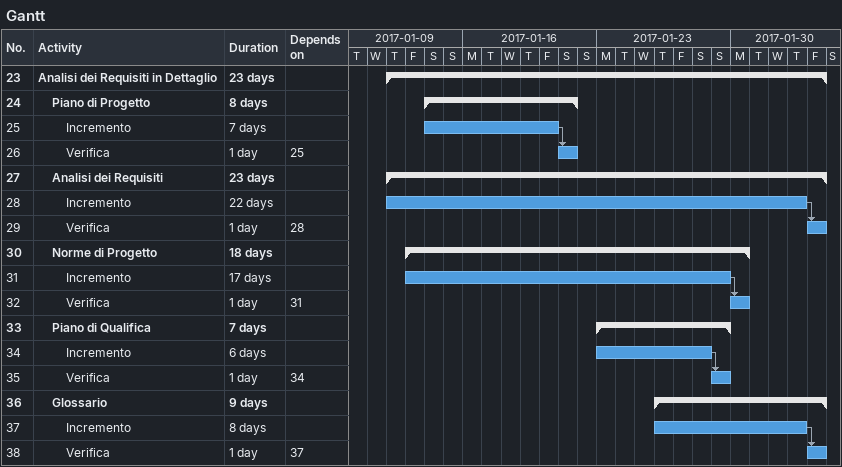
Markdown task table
Gantt

| ID | Level | Task | Duration | Start | Finish | Predecessors |
|---|---|---|---|---|---|---|
| 23 | 1 | **Analisi dei Requisiti in Dettaglio** | 23d | 2017-01-12 | 2017-02-03 |  |
| 24 | 2 | **Piano di Progetto** | 8d | 2017-01-14 | 2017-01-21 |  |
| 25 | 3 | Incremento | 7d | 2017-01-14 | 2017-01-20 |  |
| 26 | 3 | Verifica | 1d | 2017-01-21 | 2017-01-21 | 25 |
| 27 | 2 | **Analisi dei Requisiti** | 23d | 2017-01-12 | 2017-02-03 |  |
| 28 | 3 | Incremento | 22d | 2017-01-12 | 2017-02-02 |  |
| 29 | 3 | Verifica | 1d | 2017-02-03 | 2017-02-03 | 28 |
| 30 | 2 | **Norme di Progetto** | 18d | 2017-01-13 | 2017-01-30 |  |
| 31 | 3 | Incremento | 17d | 2017-01-13 | 2017-01-29 |  |
| 32 | 3 | Verifica | 1d | 2017-01-30 | 2017-01-30 | 31 |
| 33 | 2 | **Piano di Qualifica** | 7d | 2017-01-23 | 2017-01-29 |  |
| 34 | 3 | Incremento | 6d | 2017-01-23 | 2017-01-28 |  |
| 35 | 3 | Verifica | 1d | 2017-01-29 | 2017-01-29 | 34 |
| 36 | 2 | **Glossario** | 9d | 2017-01-26 | 2017-02-03 |  |
| 37 | 3 | Incremento | 8d | 2017-01-26 | 2017-02-02 |  |
| 38 | 3 | Verifica | 1d | 2017-02-03 | 2017-02-03 | 37 |
